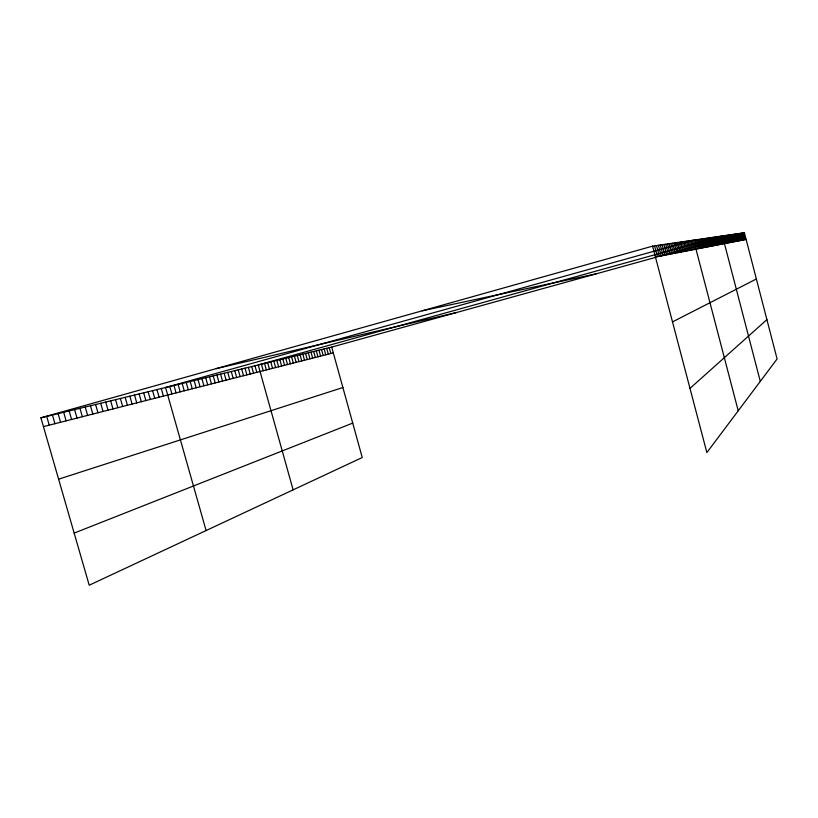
<?xml version="1.0" encoding="UTF-8"?>
<svg xmlns="http://www.w3.org/2000/svg" width="818" height="818" viewBox="0 0 818 818"><rect width="100%" height="100%" fill="white"/><g stroke="black" fill="none" stroke-linecap="round" stroke-linejoin="round"><path stroke-width="1.23" d="M689.983 388.386L766.906 319.634M672.508 321.893L756.374 278.989M74.162 533.101L352.722 423.1M58.599 479.174L342.885 387.517M40.9 417.814L331.709 347.098L362.241 457.528L89.203 585.218L40.9 417.814L652.59 246.146L744.39 232.782L777.1 358.959L706.864 452.589L652.59 246.146M331.709 347.098L655.791 257.333M660.054 256.146L744.39 232.782M43.436 426.628L333.315 352.895M216.126 368.642L456.362 312.568M422.19 310.809L596.158 273.846M655.453 257.026L746.108 239.408M58.088 413.642L60.573 422.262M52.434 415.012L54.939 423.704M46.708 416.403L49.233 425.156M100.686 403.284L103.027 411.464M95.604 404.511L97.956 412.753M90.45 405.769L92.823 414.061M85.236 407.037L87.628 415.38M79.949 408.325L82.352 416.72M74.591 409.624L77.015 418.08M69.162 410.943L71.606 419.46M63.661 412.282L66.125 420.851M143.661 392.824L145.86 400.575M139.121 393.928L141.33 401.72M134.52 395.053L136.749 402.885M129.868 396.178L132.107 404.072M125.154 397.333L127.414 405.268M120.379 398.489L122.659 406.474M115.553 399.665L117.843 407.701M110.655 400.851L112.966 408.939M105.706 402.057L108.027 410.196M186.218 382.476L188.283 389.787M182.179 383.458L184.254 390.81M178.099 384.45L180.185 391.842M173.968 385.462L176.074 392.885M169.796 386.474L171.913 393.949M206.095 530.555L165.563 387.497L693.644 240.175L738.214 410.8M161.289 388.54L163.426 396.106M156.954 389.593L159.121 397.2M152.577 390.656L154.755 398.315M148.15 391.74L150.328 399.44M231.269 371.525L233.191 378.356M227.741 372.384L229.664 379.255M224.173 373.253L226.105 380.166M220.563 374.123L222.516 381.076M216.913 375.012L218.876 382.006M213.222 375.912L215.195 382.936M209.49 376.822L211.484 383.877M205.717 377.732L207.721 384.838M201.903 378.662L203.917 385.81M198.048 379.603L200.073 386.781M194.152 380.554L196.187 387.773M190.205 381.505L192.261 388.775M273.825 361.178L275.615 367.568M270.768 361.914L272.558 368.345M267.68 362.671L269.48 369.133M264.562 363.427L266.371 369.92M261.402 364.194L263.232 370.718M293.12 489.849L258.222 364.971L722.468 235.973L760.29 381.372M254.971 365.758L256.821 372.354M251.699 366.556L253.549 373.182M248.375 367.364L250.247 374.02M245.032 368.172L246.903 374.869M241.647 369L243.529 375.728M238.222 369.828L240.124 376.597M234.766 370.677L236.678 377.476M316.321 350.84L317.967 356.791M313.672 351.484L315.329 357.466M310.993 352.139L312.66 358.141M308.294 352.793L309.971 358.826M305.574 353.448L307.261 359.521M302.824 354.122L304.521 360.217M300.053 354.797L301.75 360.922M297.251 355.482L298.959 361.628M294.419 356.167L296.136 362.354M291.566 356.863L293.294 363.069M288.672 357.558L290.41 363.805M285.768 358.274L287.507 364.542M282.824 358.99L284.582 365.288M279.858 359.705L281.617 366.045M276.852 360.441L278.631 366.801M329.204 347.701L330.82 353.529M326.679 348.325L328.294 354.174M324.122 348.938L325.748 354.818M321.546 349.572L323.182 355.472M318.948 350.206L320.584 356.127M658.418 245.308L661.2 255.911M656.506 245.584L659.318 256.279M654.564 245.86L657.396 256.647M702.682 238.856L704.911 247.414M701.445 239.04L703.695 247.649M700.188 239.224L702.447 247.895M698.909 239.408L701.19 248.14M697.621 239.592L699.922 248.386M696.312 239.786L698.623 248.641M694.983 239.981L697.314 248.897M692.273 240.369L694.635 249.408M690.893 240.574L693.275 249.674M689.492 240.778L691.885 249.95M688.071 240.983L690.484 250.216M686.619 241.198L689.053 250.492M685.157 241.412L687.611 250.778M683.674 241.627L686.138 251.065M682.161 241.842L684.646 251.351M680.627 242.067L683.132 251.647M679.073 242.292L681.598 251.944M677.498 242.527L680.044 252.251M675.893 242.762L678.459 252.558M674.267 242.997L676.854 252.864M672.611 243.232L675.218 253.181M670.934 243.478L673.562 253.508M669.236 243.723L671.885 253.836M667.498 243.979L670.177 254.163M665.74 244.234L668.439 254.5M663.95 244.5L666.67 254.848M662.14 244.766L664.881 255.196M660.29 245.032L663.05 255.553M743.654 232.895L745.382 239.551M742.918 232.997L744.656 239.694M742.161 233.11L743.91 239.838M741.405 233.222L743.163 239.981M740.638 233.334L742.407 240.134M739.871 233.447L741.64 240.277M739.083 233.559L740.873 240.431M738.296 233.672L740.085 240.584M737.499 233.784L739.298 240.737M736.691 233.907L738.501 240.891M735.873 234.03L737.693 241.044M735.045 234.142L736.885 241.208M734.216 234.265L736.057 241.361M733.368 234.388L735.218 241.525M732.519 234.51L734.38 241.688M731.65 234.643L733.531 241.852M730.781 234.766L732.672 242.026M729.901 234.899L731.793 242.189M729.012 235.022L730.914 242.363M728.102 235.155L730.024 242.537M727.192 235.287L729.124 242.711M726.272 235.42L728.214 242.885M725.341 235.564L727.294 243.069M724.39 235.696L726.353 243.253M723.439 235.84L725.413 243.437M721.486 236.116L723.48 243.805M720.484 236.269L722.499 243.999M719.472 236.412L721.496 244.193M718.449 236.566L720.484 244.388M717.417 236.709L719.462 244.592M716.364 236.862L718.429 244.786M715.3 237.016L717.376 244.991M714.226 237.179L716.312 245.196M713.132 237.332L715.239 245.41M712.038 237.496L714.155 245.625M710.914 237.66L713.051 245.84M709.789 237.823L711.926 246.054M708.644 237.987L710.801 246.269M707.478 238.161L709.656 246.494M706.302 238.335L708.49 246.719M705.116 238.508L707.314 246.954M703.909 238.682L706.118 247.179"/></g></svg>
